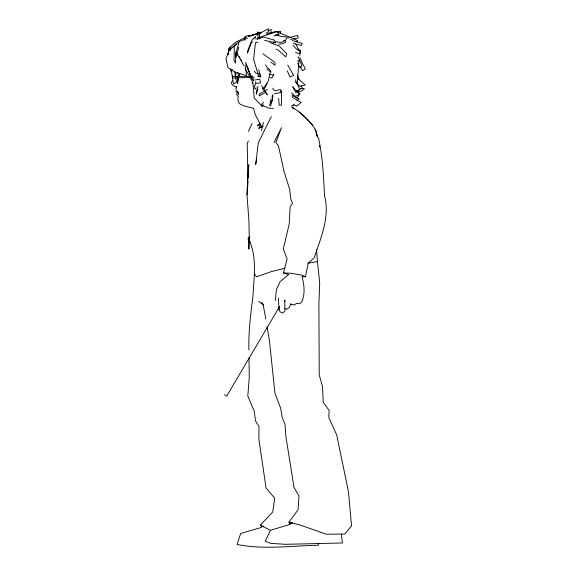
<?xml version="1.0" encoding="UTF-8"?>
<svg xmlns="http://www.w3.org/2000/svg" width="576" height="576" viewBox="0 0 576 576"><rect width="100%" height="100%" fill="white"/><g stroke="black" fill="none" stroke-linecap="round" stroke-linejoin="round"><path stroke-width="0.86" d="M271.015 98.59L270.95 102.766L272.462 99.986L272.88 95.386M280.454 33.53L280.498 31.298L274.831 31.651L266.429 34.337M235.865 53.453L235.562 63.115L233.993 60.278L234.382 45.338L239.033 41.839M236.297 86.724L235.951 91.217L237.758 92.282M247.392 193.025L247.306 194.796L247.644 165.125L247.198 143.41L248.364 141.055M247.702 186.826L247.961 181.512M248.141 177.97L248.796 164.686L246.91 194.062L248.911 220.55L249.293 240.026M284.738 301.514L284.825 300.06L284.918 310.932L282.924 313.027L280.159 311.918L279.022 309.514L278.726 307.188M238.018 77.249L237.521 83.592L238.234 79.438M249.53 240.854C257.119 258.466 253.922 277.654 252.95 296.15C250.718 313.985 248.386 331.963 248.918 349.97M255.758 81.821L255.55 84.348L254.218 86.126L255.089 89.222L256.226 87.869M228.506 52.733L228.895 48.449L228.269 54.504M275.364 300.506L276.386 289.584L279.994 281.83L288.749 274.45M256.666 159.257L255.679 164.405L258.314 142.754L271.31 116.525M227.923 54.641L228.78 50.227L236.578 43.898L229.19 50.414L225.994 58.572L227.966 67.644L234.936 72.029L246.672 75.636L244.994 65.225M269.928 73.051L268.402 80.928L262.973 89.014L264.665 88.387L267.178 83.657M302.033 276.761L305.431 276.732L308.189 263.189L314.244 257.76C320.652 238.133 330.278 216.677 324.504 195.703C323.546 176.472 322.697 157.234 318.636 138.334C316.073 135.684 317.124 132.019 315.158 129.197C309.722 120.139 301.133 112.91 292.226 107.302L293.393 108.468M272.016 97.358L272.542 94.81M261.49 130.514L263.398 122.414M288 274.356L283.421 272.952L287.1 258.948L283.298 248.933L289.231 224.006L290.102 206.798L292.522 203.35L290.736 198.914L289.67 189.418L283.889 170.849L278.474 145.987L275.846 142.538L281.506 127.642L274.054 142.56M238.709 47.297L236.03 57.319L235.634 54.425L239.148 41.645L247.522 38.117M315.929 133.193L316.39 131.558L316.958 135.871M238.14 78.365L237.262 81.36L238.183 79.056M258.019 86.314L256.327 92.016L256.313 94.147L257.825 89.41M254.866 39.11L255.701 36.396L252.029 39.953L248.069 49.637L247.45 53.042L251.309 42.984L252.49 41.695M299.693 55.253L300.679 52.178L297.914 49.068M272.606 99.274L270.497 106.114L269.597 105.034L271.145 100.548M259.927 125.107L258.746 128.513L263.326 126.122M291.053 303.48L289.418 307.346L286.92 309.319L284.904 308.534M248.429 131.414L252.101 123.43M237.19 92.333L236.7 94.716L238.234 96.48L237.874 99.151L238.327 102.197L240.35 104.328L244.627 106.027L253.562 108.36L255.218 114.566L261.778 127.094M297.036 42.026L297.641 40.795L292.932 38.477M232.38 80.842L231.329 82.706L232.193 84.665L234.396 86.357L236.621 86.962M279.655 306.396L226.699 396.13L224.474 394.769M232.056 70.366L231.192 71.51L230.364 69.019M279.022 309.514L278.417 298.224M259.661 127.98L261.338 126.014M263.506 102.298L261.799 104.213L261.886 106.79L263.614 104.947M262.519 526.594L260.266 525.175L272.736 511.985L274.694 498.233L266.047 487.944L258.847 438.811L259.013 426.499L255.528 420.941L254.239 411.206L247.795 396.007L249.264 377.755L249.019 358.034M237.758 75.492L239.688 74.7L238.147 73.678L237.6 72.49M238.622 75.859L239.911 74.729M258.703 34.848L261.295 32.587L268.33 28.8L268.258 32.126L265.968 33.3M230.148 50.789L229.853 47.275L235.706 42.228L246.305 36.986M259.87 123.674L257.299 125.849L259.97 123.61M231.494 69.66L232.315 69.077M291.83 522.806L288.864 524.772L270.425 530.309L265.212 541.246L270.821 543.37L285.286 544.313L342.374 542.988L341.402 534.103M297.403 90.965L302.314 88.063L301.169 85.644M267.314 89.41L259.366 94.032L259.15 95.911L265.003 92.772M293.076 105.826L293.854 105.372L291.434 106.063M296.878 100.49L299.153 99.216L296.77 97.128M263.47 526.118L260.287 527.767L240.667 533.491L237.089 544.45C263.779 549.871 291.377 545.774 318.406 545.242L318.204 543.463M268.034 30.888L271.202 29.426L270.922 32.429L269.359 33.113M297.374 61.171L298.973 60.516L297.281 82.692L294.754 81.958M257.004 33.962L248.479 36.331L257.875 33.53M235.966 76.421L235.505 76.601L235.217 74.714L235.922 74.635L235.267 74.196L236.448 73.843M248.479 36.331L261.353 32.17M259.704 38.11L263.657 37.015L274.55 40.183L275.58 42.718L264.528 40.349M287.928 38.081L297.677 35.381L298.224 37.966L290.477 39.427M273.895 35.95L279.05 34.56L277.394 31.522L261.396 36.626L256.572 38.894L257.818 39.542M258.026 42.041L255.463 42.71L253.627 59.242L258.689 76.392L260.712 77.076L258.746 69.581M284.832 268.25L271.094 271.699L256.558 276.804L254.462 274.025M274.414 93.845L280.786 92.419L280.526 89.575L274.817 90.814L272.592 88.164M249.034 35.554L245.225 36.396L244.75 37.116L244.901 40.507M308.002 263.275L317.434 261.526L316.534 249.235M254.707 80.057L259.726 79.171L260.59 82.937L256.262 83.333M278.719 44.15L282.031 43.769L285.754 42.286L285.185 40.392L281.621 42.343L275.393 41.839M290.081 304.603L292.262 304.452L294.192 305.021L296.798 303.235L299.614 303.826L301.903 301.536C305.208 293.818 304.222 285.134 302.184 277.214M251.287 77.479L232.682 78.034L232.351 75.931L232.488 76.514L250.394 76.536M273.463 108.281L269.287 108.281L260.618 104.681L254.196 97.949L252.871 82.584M283.421 272.952L290.578 273.211L301.817 275.126L305.431 276.732M296.942 91.109L301.19 91.318L304.394 88.718L300.838 88.402M283.716 40.392L285.466 40.522L287.194 37.066L279.799 36.173L275.76 34.286M257.53 76.01L260.885 76.486L259.43 73.49L255.852 73.318L254.369 71.186M292.442 522.907L288.95 522.166L298.087 509.71L299.016 496.037L294.005 487.433L285.862 436.241L284.976 424.238L282.154 417.37L280.728 408.463L274.939 393.185L269.503 341.381L267.106 326.664M295.459 52.567L299.57 53.698L300.521 50.227L296.554 49.154L293.191 45.461M269.842 74.153L273.024 75.118L273.665 74.362L272.455 77.45L271.656 78.127L270 77.616M269.77 42.502L279.259 46.022L286.726 53.777L285.725 56.866L278.222 50.184L275.947 49.082M292.277 40.522L302.242 43.387L301.342 45.382L295.517 44.1L293.213 43.042M276.451 31.608L291.362 37.699M237.514 92.074L236.873 91.771L238.054 92.686M260.266 525.175L270.086 530.093M293.27 104.234L296.784 106.258L301.068 102.42L292.946 97.726L292.176 96.221M292.018 95.062L297.05 98.302L299.887 93.578L296.748 90.814M262.915 53.755L274.882 62.374L275.105 65.261L270.835 62.186M258.682 301.486L263.714 304.97M266.868 68.918L271.008 72.432L270.36 70.358L266.378 66.463L265.673 64.843M297.569 78.192L305.143 84.989L299.88 86.378L296.662 83.333M312.826 125.129L299.434 112.01M291.658 92.887L295.222 96.394L299.527 94.428L292.738 86.962M291.852 106.963L293.724 108.821M251.964 75.643L254.153 78.185M262.634 88.495L267.458 94.903L261.554 85.68M237.967 54.994L235.85 52.114L241.394 60.862L243.612 65.448M239.026 56.434L240.084 57.874M287.77 65.059L293.688 75.305L290.009 77.098L287.251 70.798M261.77 302.206L263.146 304.718L265.838 318.874M245.117 68.472L252.209 81.194L252.518 83.556M292.766 86.609L295.913 92.7L299.642 89.258L295.294 79.726M297.619 63.252L300.19 67.99L301.838 65.318L298.13 56.714M290.059 524.412L288.95 522.166L300.326 525.11L326.254 534.226L344.815 534.038L351.526 525.924L348.509 491.94L336.686 434.887L328.831 417.65L329.09 410.35L323.244 402.336L322.481 386.51L319.234 374.962L318.895 304.157L319.709 282.787L317.434 261.526M300.341 66.362L302.422 70.754L305.388 68.861L302.162 63.094L299.873 57.557M295.862 43.841L299.059 50.724M245.628 62.359L249.84 73.786L245.894 64.044M240.79 59.249L241.394 60.862M249.61 73.447L250.747 76.594L253.591 81.014L252.943 78.941L250.243 74.52L247.831 67.838M297.547 74.945L299.03 79.906M315.598 130.91L315.158 129.197L315.461 130.903M316.483 134.33L316.922 136.037M319.356 145.447L319.795 147.161M234.821 71.928L236.513 82.354L233.482 83.887L231.235 69.991M259.927 39.017L258.948 32.45L257.306 31.889L258.192 38.606M229.853 47.275L230.105 49.824M278.626 98.352L279.223 105.185L281.477 105.214L281.527 90.54M273.607 41.695L273.679 43.207M249.552 238.198L249.17 248.882L248.573 248.998L248.472 238.392L249.552 238.198M249.444 237.103L248.011 238.673L249.494 242.374L249.89 242.302L248.263 238.622L249.833 237.031L249.444 237.103M238.464 92.815L237.996 92.405L238.464 92.815M238.118 92.47L237.902 92.124L238.63 94.846L238.118 92.47"/></g></svg>
